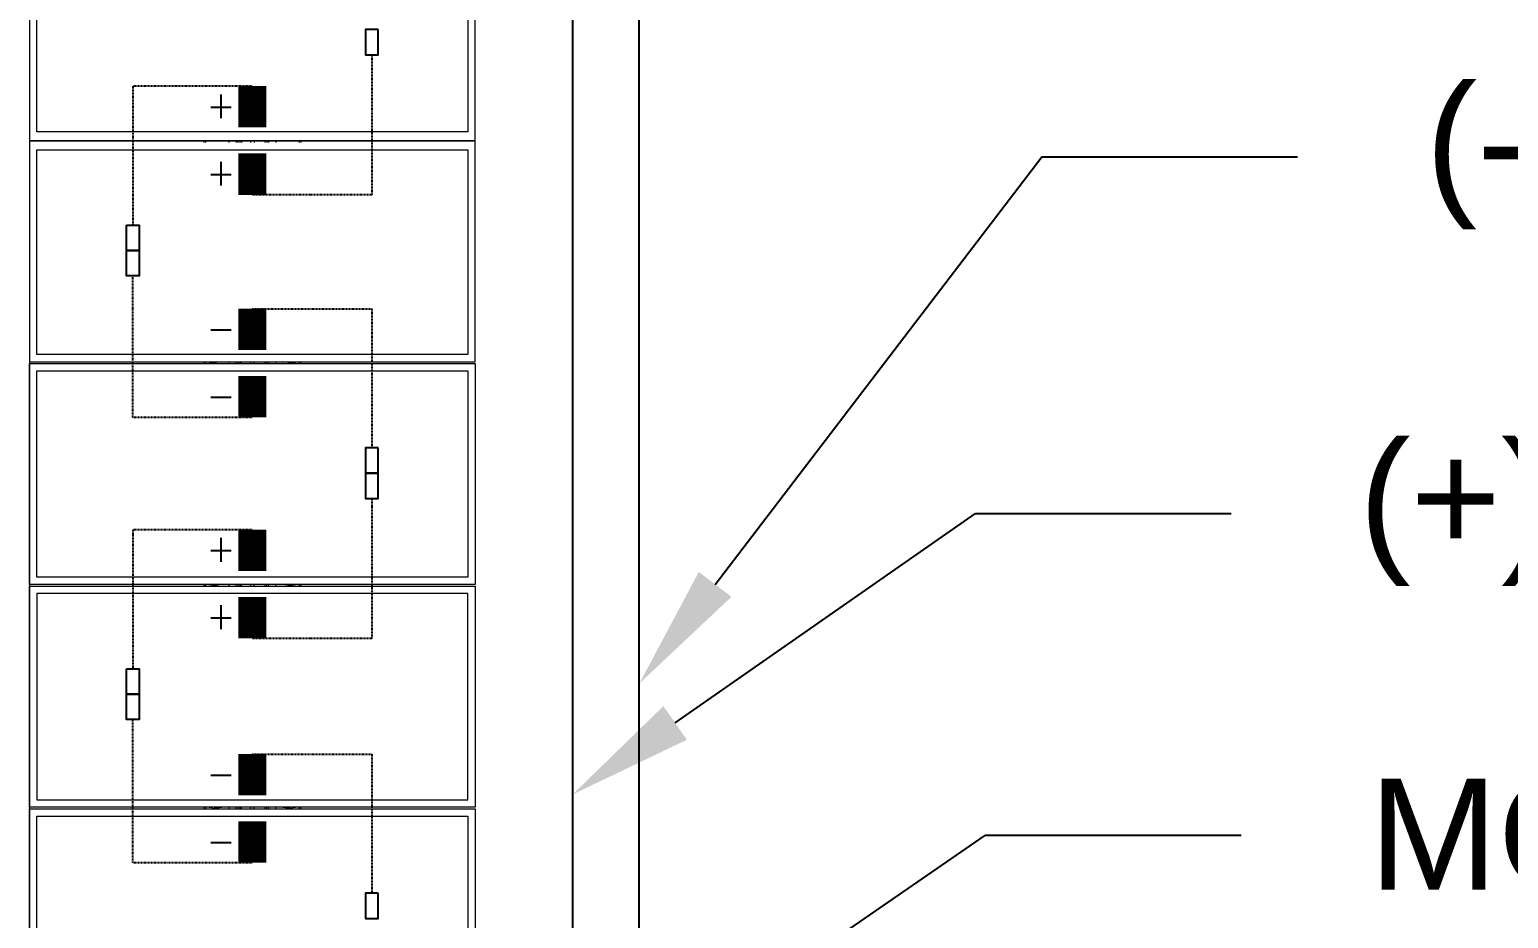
# Model space of a CAD drawing. Header units: feet. Extents: x -13743 to 68376, y -48 to 67763.
# Drawn here: x 5426.7 to 5693.3, y 64751.3 to 64911.6 of the extents above; entities that cross this region are included whole.
import ezdxf
from ezdxf import colors
from ezdxf.entities.mleader import LeaderData, LeaderLine
from ezdxf.lldxf.tags import DXFTag
from ezdxf.math import Vec2, Vec3

# ---------------------------------------------------------------- set-up
doc = ezdxf.new("R2010")
doc.units = ezdxf.units.FT
doc.header["$MEASUREMENT"] = 0
doc.linetypes.add('HIDDEN', pattern=[0.375, 0.25, -0.125])
for name, color, linetype in [('E-DC HARNESS-NEG', 170, 'DC HARNESS CABLE'), ('E-DC HARNESS-POS', 10, 'DC HARNESS CABLE'), ('E-HARN-COMP', 8, 'Continuous'), ('E-TRNK-CABL-NEG', 6, 'HIDDEN'), ('E-TRUNK-CABLE-POS', 6, 'HIDDEN'), ('G-ANNO-TEXT', 1, 'Continuous'), ('Polarity-Text', 7, 'Continuous')]:
    doc.layers.add(name, color=color, linetype=linetype)
doc.styles.add('NEI-A', font='arial.ttf')
doc.styles.get("Standard").update_dxf_attribs({"font": 'arial.ttf'})
tags = doc.linetypes.add('DC HARNESS CABLE', pattern='A,0.5,-0.2,["DH",Standard,S=0.1,R=0,X=-0.1,Y=-0.05],-0.2', length=0.9).pattern_tags.tags
tags[6] = DXFTag(74, 10)

# ---------------------------------------------------------------- blocks, each defined once
blk = doc.blocks.new('A$Ccdbb2b2c')
at = {"lineweight": 5}
for points in [[(8.128, 0.4133), (9.5696, 0.4133)], [(8.5397, 0.2517), (8.5413, 0.2517)], [(8.5397, 0.25), (8.5413, 0.25)], [(8.7446, 0.2517), (8.7463, 0.2517)], [(8.7446, 0.25), (8.7463, 0.25)], [(8.9513, 0.2517), (8.953, 0.2517)], [(8.9513, 0.25), (8.953, 0.25)], [(9.158, 0.2517), (9.1596, 0.2517)], [(9.158, 0.25), (9.1596, 0.25)], [(8.5397, 0.235), (8.5397, 0.2467), (8.5397, 0.2433)], [(8.7446, 0.235), (8.7463, 0.2467), (8.7463, 0.2433)], [(8.9513, 0.235), (8.953, 0.2467), (8.953, 0.2433)], [(9.158, 0.2467), (9.158, 0.2433)], [(9.1596, 0.2467), (9.158, 0.235)], [(8.5397, 0.2283), (8.5413, 0.2283)], [(8.5397, 0.2217), (8.5413, 0.2217)], [(8.5397, 0.22), (8.5413, 0.22)], [(8.7446, 0.2283), (8.7463, 0.2283)], [(8.7463, 0.2217), (8.7446, 0.2217)], [(8.7446, 0.22), (8.7463, 0.22)], [(8.9513, 0.2283), (8.953, 0.2283)], [(8.953, 0.2217), (8.9513, 0.2217)], [(8.9513, 0.22), (8.953, 0.22)], [(9.158, 0.2283), (9.1596, 0.2283)], [(9.1596, 0.2217), (9.158, 0.2217)], [(9.158, 0.22), (9.1596, 0.22)], [(8.5397, 0.2183), (8.5413, 0.2183)], [(8.5397, 0.2167), (8.5413, 0.2167)], [(8.5397, 0.2083), (8.5413, 0.2083)], [(8.7446, 0.2183), (8.7463, 0.2183)], [(8.7463, 0.2167), (8.7446, 0.2167)], [(8.7446, 0.2083), (8.7463, 0.2083)], [(8.9513, 0.2183), (8.953, 0.2183)], [(8.953, 0.2167), (8.9513, 0.2167)], [(8.9513, 0.2083), (8.953, 0.2083)], [(9.158, 0.2183), (9.1596, 0.2183)], [(9.1596, 0.2167), (9.158, 0.2167)], [(9.158, 0.2083), (9.1596, 0.2083)], [(8.5397, 0.205), (8.5413, 0.205)], [(8.5397, 0.195), (8.5413, 0.195)], [(8.5397, 0.1933), (8.5413, 0.1933)], [(8.7463, 0.205), (8.7446, 0.205)], [(8.7446, 0.195), (8.7463, 0.195)], [(8.7463, 0.1933), (8.7446, 0.1933)], [(8.953, 0.205), (8.9513, 0.205)], [(8.9513, 0.195), (8.953, 0.195)], [(8.953, 0.1933), (8.9513, 0.1933)], [(9.1596, 0.205), (9.158, 0.205)], [(9.158, 0.195), (9.1596, 0.195)], [(9.1596, 0.1933), (9.158, 0.1933)], [(8.5397, 0.1917), (8.5413, 0.1917)], [(8.5397, 0.185), (8.5413, 0.185)], [(8.7446, 0.1917), (8.7463, 0.1917)], [(8.7463, 0.185), (8.7446, 0.185)], [(8.9513, 0.1917), (8.953, 0.1917)], [(8.953, 0.185), (8.9513, 0.185)], [(9.158, 0.1917), (9.1596, 0.1917)], [(9.1596, 0.185), (9.158, 0.185)], [(8.5397, 0.17), (8.5397, 0.1667), (8.5397, 0.1783)], [(8.5397, 0.1667), (8.5397, 0.1667)], [(8.7463, 0.17), (8.7463, 0.1667), (8.7446, 0.1783)], [(8.7463, 0.1667), (8.7463, 0.1667)], [(8.953, 0.17), (8.953, 0.1667), (8.9513, 0.1783)], [(8.953, 0.1667), (8.953, 0.1667)], [(9.158, 0.1783), (9.1596, 0.1667)], [(9.158, 0.17), (9.158, 0.1667)], [(9.158, 0.1667), (9.158, 0.1667)], [(8.5397, 0.1633), (8.5413, 0.1633)], [(8.5397, 0.1617), (8.5413, 0.1617)], [(8.7446, 0.1633), (8.7463, 0.1633)], [(8.7446, 0.1617), (8.7463, 0.1617)], [(8.9513, 0.1633), (8.953, 0.1633)], [(8.9513, 0.1617), (8.953, 0.1617)], [(9.158, 0.1633), (9.1596, 0.1633)], [(9.158, 0.1617), (9.1596, 0.1617)]]:
    blk.add_lwpolyline(points, dxfattribs=at)
for points in [[(8.3347, 0.4133), (8.5397, 0.4133), (8.5397, 0), (8.3347, 0)], [(8.5397, 0.4133), (8.7446, 0.4133), (8.7446, 0), (8.5397, 0)], [(8.7463, 0), (8.9513, 0), (8.9513, 0.4133), (8.7463, 0.4133)], [(8.953, 0.4133), (8.953, 0), (9.158, 0), (9.158, 0.4133)], [(9.3646, 0.4133), (9.1596, 0.4133), (9.1596, 0), (9.3646, 0)], [(8.3413, 0.4067), (8.3413, 0.0067), (8.5313, 0.0067), (8.5313, 0.4067)], [(8.548, 0.4067), (8.548, 0.0067), (8.738, 0.0067), (8.738, 0.4067)], [(8.753, 0.0067), (8.9446, 0.0067), (8.9446, 0.4067), (8.753, 0.4067)], [(9.1513, 0.4067), (9.1513, 0.0067), (8.9596, 0.0067), (8.9596, 0.4067)], [(9.1663, 0.0067), (9.3563, 0.0067), (9.3563, 0.4067), (9.1663, 0.4067)]]:
    blk.add_lwpolyline(points, close=True, dxfattribs=at)

msp = doc.modelspace()

# ---------------------------------------------------------------- linework, layer by layer
at = {"layer": 'E-DC HARNESS-NEG', "ltscale": 0.5}
msp.add_lwpolyline([(5536.59, 64661.81), (5536.59, 65301.48)], dxfattribs=at)
at = {"layer": 'E-DC HARNESS-POS', "ltscale": 0.5}
msp.add_lwpolyline([(5524.59, 64660.93), (5524.59, 65262.47)], dxfattribs=at)
at = {"layer": 'E-HARN-COMP'}
for points in [[(5489.52, 64911.58), (5487.2, 64911.58), (5487.2, 64907.01), (5489.52, 64907.01)], [(5444.13, 64876.29), (5446.45, 64876.29), (5446.45, 64871.73), (5444.13, 64871.73)], [(5444.13, 64871.73), (5446.45, 64871.73), (5446.45, 64867.17), (5444.13, 64867.17)], [(5489.52, 64836.14), (5487.2, 64836.14), (5487.2, 64831.58), (5489.52, 64831.58)], [(5489.52, 64831.58), (5487.2, 64831.58), (5487.2, 64827.01), (5489.52, 64827.01)], [(5444.13, 64796.29), (5446.45, 64796.29), (5446.45, 64791.73), (5444.13, 64791.73)], [(5444.13, 64791.73), (5446.45, 64791.73), (5446.45, 64787.17), (5444.13, 64787.17)], [(5489.52, 64755.83), (5487.2, 64755.83), (5487.2, 64751.27), (5489.52, 64751.27)]]:
    msp.add_lwpolyline(points, close=True, dxfattribs=at)
at = {"layer": 'E-HARN-COMP', "const_width": 5}
for points in [[(5466.82, 64901.37), (5466.82, 64893.92)], [(5466.82, 64881.77), (5466.82, 64889.23)], [(5466.82, 64861.21), (5466.82, 64853.76)], [(5466.82, 64841.62), (5466.82, 64849.08)], [(5466.82, 64821.37), (5466.82, 64813.92)], [(5466.82, 64801.77), (5466.82, 64809.23)], [(5466.82, 64780.9), (5466.82, 64773.45)], [(5466.82, 64761.31), (5466.82, 64768.76)]]:
    msp.add_lwpolyline(points, dxfattribs=at)
at = {"layer": 'E-TRNK-CABL-NEG', "ltscale": 0.1}
for points in [[(5466.82, 64841.62), (5445.29, 64841.62), (5445.29, 64867.17)], [(5466.82, 64861.21), (5488.36, 64861.21), (5488.36, 64836.14)], [(5466.82, 64761.31), (5445.29, 64761.31), (5445.29, 64787.17)], [(5466.82, 64780.9), (5488.36, 64780.9), (5488.36, 64755.83)]]:
    msp.add_lwpolyline(points, dxfattribs=at)
at = {"layer": 'E-TRUNK-CABLE-POS', "ltscale": 0.1}
for points in [[(5488.36, 64907.01), (5488.36, 64881.77), (5466.82, 64881.77)], [(5466.82, 64901.36), (5445.29, 64901.36), (5445.29, 64876.29)], [(5488.36, 64827.01), (5488.36, 64801.77), (5466.82, 64801.77)], [(5466.82, 64821.36), (5445.29, 64821.36), (5445.29, 64796.29)]]:
    msp.add_lwpolyline(points, dxfattribs=at)
at = {"layer": 'Polarity-Text'}
for p, q in [((5461.17, 64899.88), (5461.17, 64895.61)), ((5459.36, 64897.61), (5462.98, 64897.61)), ((5461.17, 64887.74), (5461.17, 64883.46)), ((5459.36, 64885.46), (5462.98, 64885.46)), ((5459.36, 64857.41), (5462.98, 64857.41)), ((5459.36, 64845.27), (5462.98, 64845.27)), ((5461.17, 64819.88), (5461.17, 64815.61)), ((5459.36, 64817.61), (5462.98, 64817.61)), ((5461.17, 64807.74), (5461.17, 64803.46)), ((5459.36, 64805.46), (5462.98, 64805.46)), ((5459.36, 64777.1), (5462.98, 64777.1)), ((5459.36, 64764.96), (5462.98, 64764.96))]:
    msp.add_line(p, q, dxfattribs=at)

# ---------------------------------------------------------------- next in the draw order: leaders
at = {"layer": 'G-ANNO-TEXT'}
ml = msp.add_multileader_mtext('Standard', dxfattribs=at)
ml.set_content('MOTOR GAP STRING JUMPER', color=256, style='NEI-A')
ml.set_leader_properties()
ml.build(insert=Vec2(0, 0))
ml.multileader.update_dxf_attribs({"dogleg_length": 0.36, "arrow_head_size": 22.51})
ctx = ml.context
ctx.base_point, ctx.char_height, ctx.arrow_head_size, ctx.landing_gap_size, ctx.plane_origin = Vec3(5645.09, 64766.3, -22.9), 20, 22.51, 23.05, Vec3(13085.21, 59068.98, -22.9)
notes = []
notes.append((ctx, [(0, (1, 1, 0), (5598.99, 64766.3, -22.9), (1, 0), 46.1, [(0, [(5445.83, 64660.77, -22.9)], 0, [])])]))
ctx.mtext.insert, ctx.mtext.width, ctx.mtext.flow_direction = Vec3(5668.14, 64776.47, -22.9), 406.5438, 5
ctx.mtext.has_bg_fill, ctx.mtext.bg_color, ctx.mtext.bg_scale_factor, ctx.mtext.bg_transparency, ctx.mtext.use_window_bg_color = 1, -1073741824, 1.5, 0, 1
for ctx, leaders in notes:
    for number, flags, end, landing, length, lines in leaders:
        leader = LeaderData()
        leader.index, (leader.has_last_leader_line, leader.has_dogleg_vector, leader.attachment_direction) = number, flags
        leader.last_leader_point, leader.dogleg_vector, leader.dogleg_length = Vec3(end), Vec3(landing), length
        for number, points, colour, breaks in lines:
            line = LeaderLine()
            line.index, line.vertices, line.color, line.breaks = number, Vec3.list(points), colors.encode_raw_color(colour), breaks
            leader.lines.append(line)
        ctx.leaders.append(leader)

# ---------------------------------------------------------------- next in the draw order: block references
at = {"xscale": -194.318304, "yscale": 194.318304, "zscale": 194.318304, "rotation": 90}
msp.add_blockref('A$Ccdbb2b2c', (5506.98, 66550.91), dxfattribs=at)

# ---------------------------------------------------------------- next in the draw order: leaders
at = {"layer": 'G-ANNO-TEXT'}
ml = msp.add_multileader_mtext('Standard', dxfattribs=at)
ml.set_content('(+) BLA HARNESS', color=256, style='NEI-A')
ml.set_leader_properties()
ml.build(insert=Vec2(0, 0))
ml.multileader.update_dxf_attribs({"dogleg_length": 0.36, "arrow_head_size": 22.51})
ctx = ml.context
ctx.base_point, ctx.char_height, ctx.arrow_head_size, ctx.landing_gap_size, ctx.plane_origin = Vec3(5643.27, 64824.31), 20, 22.51, 23.05, Vec3(13083.39, 59261.91)
notes = []
notes.append((ctx, [(0, (1, 1, 0), (5597.17, 64824.31), (1, 0), 46.1, [(1, [(5524.59, 64773.64)], 0, [])])]))
ctx.mtext.insert, ctx.mtext.width, ctx.mtext.flow_direction = Vec3(5666.32, 64837.25), 451.5779, 5
ctx.mtext.has_bg_fill, ctx.mtext.bg_color, ctx.mtext.bg_scale_factor, ctx.mtext.bg_transparency, ctx.mtext.use_window_bg_color = 1, -1073741824, 1.5, 0, 1
for ctx, leaders in notes:
    for number, flags, end, landing, length, lines in leaders:
        leader = LeaderData()
        leader.index, (leader.has_last_leader_line, leader.has_dogleg_vector, leader.attachment_direction) = number, flags
        leader.last_leader_point, leader.dogleg_vector, leader.dogleg_length = Vec3(end), Vec3(landing), length
        for number, points, colour, breaks in lines:
            line = LeaderLine()
            line.index, line.vertices, line.color, line.breaks = number, Vec3.list(points), colors.encode_raw_color(colour), breaks
            leader.lines.append(line)
        ctx.leaders.append(leader)

# ---------------------------------------------------------------- next in the draw order: leaders
ml = msp.add_multileader_mtext('Standard', dxfattribs=at)
ml.set_content('(-) BLA HARNESS', color=256, style='NEI-A')
ml.set_leader_properties()
ml.build(insert=Vec2(0, 0))
ml.multileader.update_dxf_attribs({"dogleg_length": 0.36, "arrow_head_size": 22.51})
ctx = ml.context
ctx.base_point, ctx.char_height, ctx.arrow_head_size, ctx.landing_gap_size, ctx.plane_origin = Vec3(5655.27, 64888.63), 20, 22.51, 23.05, Vec3(13095.39, 59281.9)
notes = []
notes.append((ctx, [(0, (1, 1, 0), (5609.17, 64888.63), (1, 0), 46.1, [(1, [(5536.59, 64793.63)], 0, [])])]))
ctx.mtext.insert, ctx.mtext.width, ctx.mtext.flow_direction = Vec3(5678.32, 64901.57), 451.5779, 5
ctx.mtext.has_bg_fill, ctx.mtext.bg_color, ctx.mtext.bg_scale_factor, ctx.mtext.bg_transparency, ctx.mtext.use_window_bg_color = 1, -1073741824, 1.5, 0, 1
for ctx, leaders in notes:
    for number, flags, end, landing, length, lines in leaders:
        leader = LeaderData()
        leader.index, (leader.has_last_leader_line, leader.has_dogleg_vector, leader.attachment_direction) = number, flags
        leader.last_leader_point, leader.dogleg_vector, leader.dogleg_length = Vec3(end), Vec3(landing), length
        for number, points, colour, breaks in lines:
            line = LeaderLine()
            line.index, line.vertices, line.color, line.breaks = number, Vec3.list(points), colors.encode_raw_color(colour), breaks
            leader.lines.append(line)
        ctx.leaders.append(leader)

doc.saveas('drawing.dxf')
